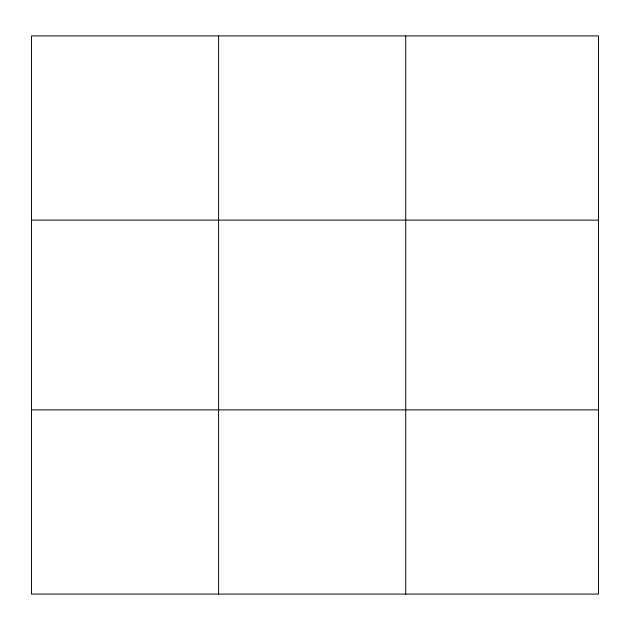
<?xml version="1.0" encoding="UTF-8"?>
<svg xmlns="http://www.w3.org/2000/svg" width="630" height="630" viewBox="0 0 630 630"><rect width="100%" height="100%" fill="white"/><g stroke="black" fill="none" stroke-linecap="round" stroke-linejoin="round"><path stroke-width="0.94" d="M218.61 594.082L218.61 35.918M405.72 594.082L405.72 35.918M31.5 220.114L598.5 220.114M31.5 409.886L598.5 409.886M598.5 563.385L598.5 594.082L31.5 594.082L31.5 35.918L598.5 35.918L598.5 563.385"/></g></svg>
